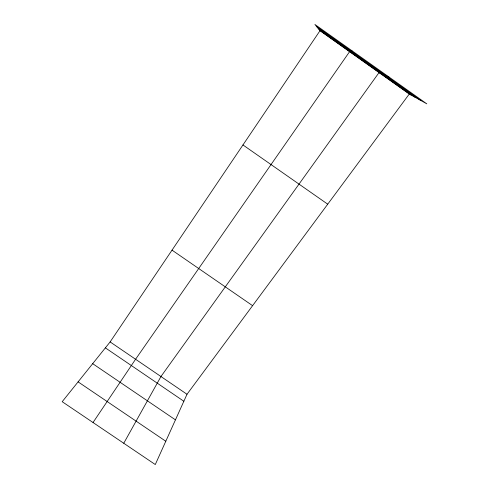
<?xml version="1.0" encoding="UTF-8"?>
<svg xmlns="http://www.w3.org/2000/svg" width="489" height="489" viewBox="0 0 489 489"><rect width="100%" height="100%" fill="white"/><g stroke="black" fill="none" stroke-linecap="round" stroke-linejoin="round"><path stroke-width="0.73" d="M409.269 94.029L187.006 394.268L155.282 464.55L62.195 401.695L110.129 341.927L319.995 30.715L314.892 24.45L426.805 103.839L409.269 94.029L319.995 30.715M123.754 443.26L160.948 376.53L379.03 72.58L388.932 76.969M93.032 422.52L135.575 359.256L349.568 51.687L352.001 50.77M78.099 381.866L165.802 441.249M92.684 363.675L175.453 419.862M110.129 341.927L187.006 394.268M105.367 347.862L183.852 401.255M172.024 250.142L252.593 305.668M242.96 144.952L327.728 204.176M316.627 26.583L420.846 100.502M318.18 28.49L415.503 97.519M319.506 30.116L410.956 94.97"/></g></svg>
